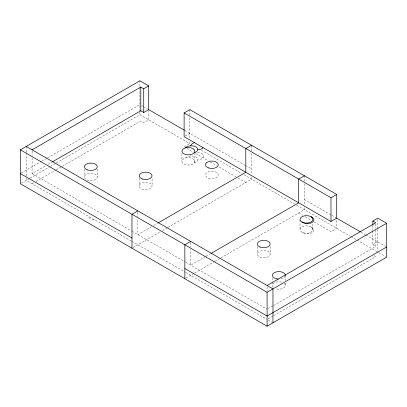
<?xml version="1.0" encoding="UTF-8"?>
<svg xmlns="http://www.w3.org/2000/svg" width="407" height="407" viewBox="0 0 407 407"><rect width="100%" height="100%" fill="white"/><g stroke="black" fill="none" stroke-linecap="round" stroke-linejoin="round"><path stroke-width="0.31" stroke-dasharray="2.04 1.53" d="M312.881 229.767A6.441 3.719 0 0 0 303.597 226.2A6.441 3.719 0 0 0 302.889 232.626A6.441 3.719 0 0 0 312.881 229.767L312.891 223.031M194.744 161.879L194.795 153.698M21.418 172.95L41.051 161.615M41.6 161.299L47.095 158.125M47.644 157.809L139.906 104.543M32.102 157.947L32.102 173.565L45.823 165.644M48.021 164.377L51.862 162.159M21.418 183.125L29.518 178.449M30.067 178.134L49.837 166.717M50.387 166.402L55.881 163.227M56.431 162.912L139.906 114.718L189.84 143.549L189.84 141.153M32.102 183.745L33.745 182.794M35.943 181.522L55.703 170.116M56.252 169.8L61.742 166.631M62.291 166.31L140.786 120.996L143.722 122.69L148.718 119.806L148.718 110.826M185.154 136.08L189.84 133.374M184.112 146.856L189.84 143.549M151.546 226.709L137.846 234.62L137.846 219.002M153.739 225.447L157.575 223.229M133.043 247.573L160.317 231.827M162.505 230.56L167.44 227.711M167.984 227.396L251.526 179.161L251.526 176.77M205.52 256.603L190.72 265.145L190.72 249.527M206.064 256.288L210.45 253.759M185.918 278.098L194.012 273.423M194.556 273.107L214.286 261.716M214.835 261.401L220.314 258.236M220.859 257.921L304.4 209.691L304.4 207.295M372.843 231.049L372.843 244.795L377.838 241.911M268.193 308.608L273.133 305.754M273.682 305.438L375.783 246.489L375.783 228.999M268.193 318.783L273.133 315.929M273.682 315.613L375.783 256.669L373.336 255.255M311.66 227.294L312.016 227.482M302.259 232.351L301.902 232.163M141.458 105.438L143.015 106.339M143.534 106.639L147.68 109.03M184.905 130.525L244.978 165.206M245.523 165.522L251.526 168.986M304.4 199.516L331.237 215.008M331.786 215.323L336.711 218.172M360.841 232.097L365.227 234.63M365.776 234.946L385.612 246.403M372.843 244.795L375.783 246.489M201.302 150.168L241.702 173.489M243.885 174.751L294.592 204.024M296.769 205.286L350.422 236.258M350.971 236.574L356.451 239.743M357 240.059L376.74 251.455M378.876 252.686L385.612 256.578M186.859 148.443L193.447 152.243M195.609 153.495L207.987 160.643M210.18 161.905L216.758 165.705M218.951 166.967L235.938 176.775M238.126 178.042L245.797 182.473M298.672 212.998L302.508 215.211M305.245 216.794L311.269 220.268M314.006 221.851L330.988 231.654L336.711 228.347L336.711 219.368M32.102 173.565L131.313 230.845M131.858 231.161L185.271 262.001M185.816 262.317L267.094 309.239M131.313 241.02L26.226 180.352L26.226 177.956M131.858 241.336L185.271 272.176M185.816 272.492L267.094 319.419M268.162 320.034L272.436 322.502M311.009 226.903L311.34 227.111M302.879 232.723L302.61 232.555M377.838 219.419L377.838 228.79M377.838 229.416L377.838 252.091M375.783 223.998L375.783 228.373M372.843 225.427L372.843 230.423M304.4 175.773L304.4 181.395M304.4 183.893L304.4 204.904M300.02 219.958L300.02 229.533M285.287 275.32L285.287 280.708M285.287 283.104L285.287 285.5M272.405 277.716L272.405 281.308M272.405 281.909L272.405 285.5M270.182 246.413L270.182 254.197A6.441 3.719 0 0 1 260.521 257.412A6.441 3.719 0 0 1 260.521 250.977A6.441 3.719 0 0 1 270.182 254.197M267.094 286.747L267.094 291.122M257.3 246.413L257.3 254.197M251.526 145.243L251.526 150.87M251.526 153.368L251.526 174.374M190.72 242.653L190.72 247.029M189.84 109.631L189.84 115.252M189.84 117.755L189.84 138.762M181.934 153.576L181.934 161.355M152.096 178.836L152.096 186.019M139.906 80.8L139.906 111.727M139.906 112.327L139.906 114.718M139.214 178.235L139.214 186.019M137.846 212.128L137.846 216.499M97.288 169.18L97.288 176.959A6.441 3.719 0 0 1 87.627 180.179A6.441 3.719 0 0 1 87.627 173.738A6.441 3.719 0 0 1 97.288 176.959M84.412 169.18L84.412 176.959M32.102 151.073L32.102 155.449M26.226 146.434L26.226 152.055M26.226 152.681L26.226 177.36M93.732 219.327A6.441 3.719 0 0 1 87.968 215.995M285.251 275.707A6.441 3.719 0 0 1 280.164 278.963M284.152 283.394A6.441 3.719 0 0 1 283.399 288.125A6.441 3.719 0 0 1 275.198 288.563M273.214 287.301A6.441 3.719 0 0 1 274.516 282.748A6.441 3.719 0 0 1 282.494 282.433M197.456 152.554A6.441 3.719 0 0 1 203.622 156.191A6.441 3.719 0 0 1 197.726 159.971M190.766 155.957A6.441 3.719 0 0 1 190.847 155.616M185.495 158.028A6.441 3.719 0 0 1 194.8 161.584A6.441 3.719 0 0 1 184.819 164.459A6.441 3.719 0 0 1 185.495 158.028A6.441 3.719 0 0 1 195.864 157.031A6.441 3.719 0 0 1 194.149 162.998M311.487 227.208A6.441 3.719 0 0 1 312.016 232.743A6.441 3.719 0 0 1 302.437 232.438M208.654 178.144A6.441 3.719 0 0 0 218.31 174.924A6.441 3.719 0 0 0 208.654 171.703A6.441 3.719 0 0 0 208.654 178.144M141.875 189.031A6.441 3.719 0 0 0 152.06 186.401A6.441 3.719 0 0 0 143.03 182.626A6.441 3.719 0 0 0 141.875 189.031"/><path stroke-width="0.61" d="M372.843 224.801L372.843 221.052L377.838 218.167L386.65 223.255L386.65 257.178L267.094 326.2L20.35 183.745L20.35 149.822L139.906 80.8L148.718 85.887L148.718 109.631L184.356 130.209M32.102 149.822L140.786 87.073L143.722 88.772L148.718 85.887M52.411 161.844L140.786 110.816L143.722 112.515L148.718 109.631M336.711 218.172L330.988 221.479L184.112 136.681L184.112 112.937L189.84 109.631L336.711 194.429L336.711 218.172L360.292 231.781M137.846 210.877L131.975 214.27L131.975 248.189M251.526 145.243L245.797 148.55L245.797 172.293L158.125 222.914M190.72 241.402L184.849 244.795L184.849 278.714M304.4 175.773L298.672 179.08L298.672 202.823L210.999 253.439M184.112 112.937L330.988 197.736L336.711 194.429M267.094 285.495L375.783 222.746L372.843 221.052M20.35 149.822L267.094 292.282L386.65 223.255M386.65 246.998L267.094 316.025L184.849 268.539M311.66 217.119L312.016 217.307M302.259 222.176L301.902 221.988M26.226 146.434L272.97 288.889L272.97 322.807M20.35 173.565L131.975 238.014M311.009 216.728L311.34 216.936M302.879 222.548L302.61 222.38M330.988 197.736L330.988 221.479M267.094 292.282L267.094 326.2M143.722 88.772L143.722 112.515M140.786 87.073L140.786 110.816M278.179 279.019A6.441 3.719 0 0 1 272.42 275.066A6.441 3.719 0 0 1 279.07 271.606A6.441 3.719 0 0 1 285.287 275.32M203.057 147.619A6.441 3.719 0 0 1 197.726 149.796M190.766 145.782A6.441 3.719 0 0 1 194.541 142.704M185.495 147.853A6.441 3.719 0 0 1 194.8 151.409A6.441 3.719 0 0 1 184.819 154.284A6.441 3.719 0 0 1 185.495 147.853A6.441 3.719 0 0 1 195.864 146.856A6.441 3.719 0 0 1 194.149 152.823M311.487 217.033A6.441 3.719 0 0 1 312.016 222.568A6.441 3.719 0 0 1 302.437 222.258M87.627 170.004A6.441 3.719 0 0 0 97.288 166.784A6.441 3.719 0 0 0 87.627 163.563A6.441 3.719 0 0 0 87.627 170.004M208.654 167.969A6.441 3.719 0 0 0 218.31 164.749A6.441 3.719 0 0 0 208.654 161.528A6.441 3.719 0 0 0 208.654 167.969M259.961 247.029A6.441 3.719 0 0 0 270.146 244.404A6.441 3.719 0 0 0 261.116 240.623A6.441 3.719 0 0 0 259.961 247.029M302.889 222.451A6.441 3.719 0 0 0 312.881 219.592A6.441 3.719 0 0 0 303.597 216.025A6.441 3.719 0 0 0 302.889 222.451M142.435 179.065A6.441 3.719 0 0 0 152.096 175.844A6.441 3.719 0 0 0 142.435 172.624A6.441 3.719 0 0 0 142.435 179.065"/></g></svg>
